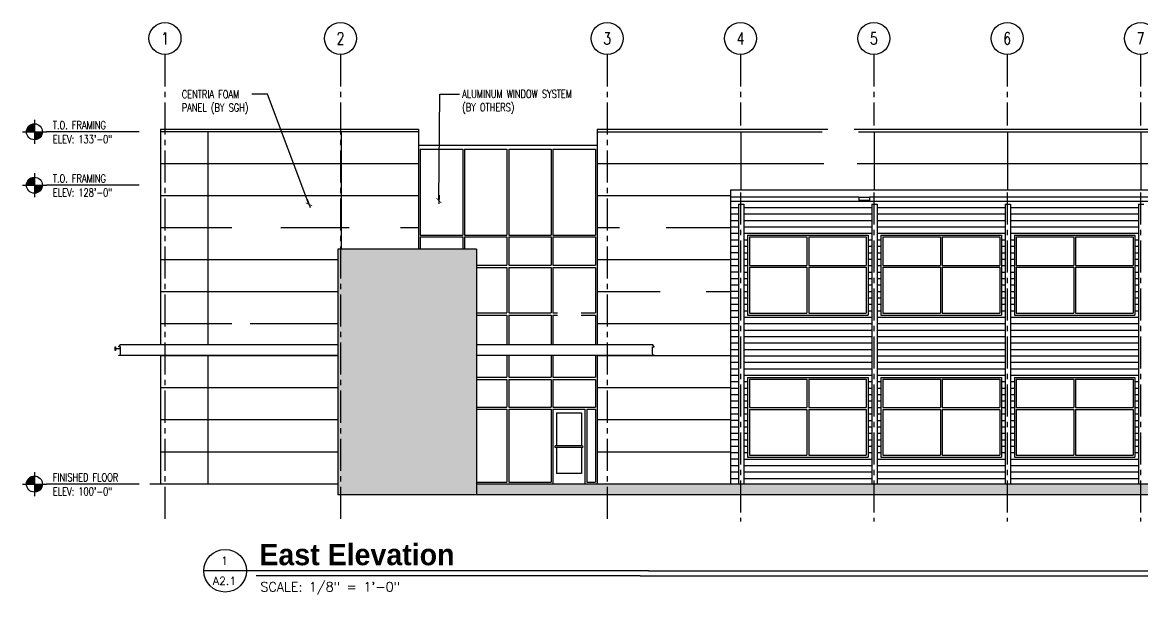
# Model space of a CAD drawing. Header units: inches. Extents: x 0 to 10293, y 0 to 4182.
# Drawn here: x 7253 to 8513, y 2339 to 2983 of the extents above; entities that cross this region are included whole.
import ezdxf
from ezdxf.enums import TextEntityAlignment as Align

# ---------------------------------------------------------------- set-up
doc = ezdxf.new("R2010")
doc.units = ezdxf.units.IN
doc.header["$LTSCALE"] = 48
doc.header["$MEASUREMENT"] = 0
doc.linetypes.add('CENTER2', pattern=[1.125, 0.75, -0.125, 0.125, -0.125])
doc.styles.add('BOLD', font='bold.shx', dxfattribs={"height": 18})
doc.styles.add('NOTATION', font='romans.shx', dxfattribs={"width": 0.75})
doc.styles.add('SIMPLEX', font='SIMPLEX.SHX')
doc.dimstyles.new('AVANT$7', dxfattribs={"dimscale": 96, "dimtxt": 0.09375, "dimasz": 0.078125, "dimexe": 0.0625, "dimexo": 0.046875, "dimgap": 0.03125, "dimtad": 0, "dimdec": 3, "dimrnd": 0.125, "dimzin": 15, "dimdsep": 46, "dimlunit": 4, "dimtxsty": 'NOTATION', "dimblk1": 'AVATICK', "dimblk2": 'AVATICK', "dimsah": 1, "dimcen": 0.0625, "dimdle": 0.09375, "dimclrd": 256, "dimclre": 256, "dimclrt": 11, "dimaunit": 1, "dimadec": 0, "dimazin": 0, "dimtfac": 1.5, "dimtdec": 3, "dimtix": 1, "dimtmove": 1, "dimatfit": 3, "dimldrblk": 'AVATICK', "dimfxl": 0, "dimtvp": 1.25, "dimfrac": 2, "dimtolj": 1, "dimtzin": 15, "dimarcsym": 0})

# ---------------------------------------------------------------- blocks, each defined once
blk = doc.blocks.new('STDTITLE')
at = {"color": 5}
blk.add_line((10.421, 0), (0, 0), dxfattribs=at)
at = {"color": 4}
blk.add_line((10.225, -0.12), (1.227, -0.12), dxfattribs=at)
at = {"color": 5}
blk.add_circle((0.5, 0), 0.5, dxfattribs=at)
at = {"color": 4, "flags": 12}
for tag, p, height, style in [('TITLE2', (1.302, 0.78), 0.5, 'BOLD'), ('TITLE1', (1.302, 0.128), 0.5, 'BOLD'), ('SCALE', (1.326, -0.486), 0.219, 'SIMPLEX')]:
    blk.add_attdef(tag, p, '', height=height, dxfattribs=dict(at, style=style))
at = {"color": 4, "style": 'SIMPLEX', "flags": 12}
for tag, p in [('INFORMATION3', (10.222, 0.791)), ('INFORMATION2', (10.222, 0.462)), ('INFORMATION1', (10.222, 0.133))]:
    blk.add_attdef(tag, text='', height=0.188, dxfattribs=at).set_placement(p, align=Align.RIGHT)
blk.add_attdef('DETNO', text='', height=0.188, dxfattribs=at).set_placement((0.484, 0.142), align=Align.CENTER)
blk.add_attdef('SHTNO', text='', height=0.188, dxfattribs=at).set_placement((0.484, -0.145), align=Align.TOP_CENTER)
blk = doc.blocks.new('AVATICK')
blk.add_line((-1, 0), (0.63, 0))
at = {"const_width": 0.141}
blk.add_lwpolyline([(0.47, 0.47), (-0.47, -0.47)], dxfattribs=at)
blk = doc.blocks.new('COLNUMC')
at = {"linetype": 'Continuous'}
blk.add_circle((0, 0), 0.5, dxfattribs=at)
at = {"linetype": 'Continuous', "style": 'SIMPLEX', "width": 0.75}
blk.add_attdef('COLUMN', text='', height=0.375, dxfattribs=at).set_placement((0, 0), align=Align.MIDDLE)
blk = doc.blocks.new('TARGET')
for p, q in [((0, 0.75), (0, -0.75)), ((-0.75, 0), (0.75, 0)), ((-0.5, 0.021), (0, 0.021)), ((-0.498, 0.042), (0, 0.042)), ((-0.496, 0.063), (0, 0.063)), ((-0.493, 0.083), (0, 0.083)), ((-0.489, 0.104), (0, 0.104)), ((-0.484, 0.125), (0, 0.125)), ((-0.478, 0.146), (0, 0.146)), ((-0.471, 0.167), (0, 0.167)), ((-0.464, 0.188), (0, 0.188)), ((-0.455, 0.208), (0, 0.208)), ((-0.444, 0.229), (0, 0.229)), ((-0.433, 0.25), (0, 0.25)), ((-0.42, 0.271), (0, 0.271)), ((-0.406, 0.292), (0, 0.292)), ((-0.39, 0.313), (0, 0.313)), ((-0.373, 0.333), (0, 0.333)), ((-0.353, 0.354), (0, 0.354)), ((-0.331, 0.375), (0, 0.375)), ((-0.305, 0.396), (0, 0.396)), ((-0.276, 0.417), (0, 0.417)), ((-0.242, 0.438), (0, 0.438)), ((-0.2, 0.458), (0, 0.458)), ((-0.143, 0.479), (0, 0.479)), ((0, 0), (0.5, 0)), ((0, 0), (0.5, 0)), ((0.5, -0.021), (0, -0.021)), ((0.498, -0.042), (0, -0.042)), ((0.496, -0.063), (0, -0.063)), ((0.493, -0.083), (0, -0.083)), ((0.489, -0.104), (0, -0.104)), ((0.484, -0.125), (0, -0.125)), ((0.478, -0.146), (0, -0.146)), ((0.471, -0.167), (0, -0.167)), ((0.464, -0.188), (0, -0.188)), ((0.455, -0.208), (0, -0.208)), ((0.444, -0.229), (0, -0.229)), ((0.433, -0.25), (0, -0.25)), ((0.42, -0.271), (0, -0.271)), ((0.406, -0.292), (0, -0.292)), ((0.39, -0.313), (0, -0.313)), ((0.373, -0.333), (0, -0.333)), ((0.353, -0.354), (0, -0.354)), ((0.331, -0.375), (0, -0.375)), ((0.305, -0.396), (0, -0.396)), ((0.276, -0.417), (0, -0.417)), ((0.242, -0.438), (0, -0.438)), ((0.2, -0.458), (0, -0.458)), ((0.143, -0.479), (0, -0.479))]:
    blk.add_line(p, q)
blk.add_circle((0, 0), 0.5)

msp = doc.modelspace()

# ---------------------------------------------------------------- hatches: boundary and pattern name
h = msp.add_hatch()
h.set_pattern_fill('AR-CONC', color=2, scale=4, style=0)
h.set_pattern_definition([(50, (7258.19, 4528.57), (28.6904, -2.51009), [3, -33]), (355, (7258.19, 4528.57), (-5.55005, 30.08769), [2.4, -26.4]), (100.4514, (7260.58, 4528.36), (23.14038, 27.57758), [2.5496, -28.04568]), (46.1842, (7258.19, 4536.57), (42.68964, -6.62076), [4.5, -49.5]), (96.6356, (7261.747, 4536.017), (37.3865, 38.9647), [3.8244, -42.0685]), (351.1842, (7258.19, 4536.57), (37.3865, 38.96474), [3.6, -39.6]), (21, (7262.19, 4534.57), (23.87628, -16.10476), [3, -33]), (326, (7262.19, 4534.57), (9.73261, 29.006), [2.4, -26.4]), (71.4514, (7264.18, 4533.227), (33.6089, 12.90122), [2.5496, -28.04568]), (37.5, (7258.189, 4528.569), (0.486394, 13.315754), [0, -26.08, 0, -26.8, 0, -26.5]), (7.5, (7258.189, 4528.569), (10.52278, 15.77647), [0, -15.28, 0, -25.48, 0, -10.1]), (327.5, (7249.269, 4528.569), (21.352897, -0.902195), [0, -10, 0, -31.2, 0, -41.4]), (317.5, (7245.27, 4528.569), (23.32745, 4.0042), [0, -13, 0, -20.72, 0, -29.4])])
h.paths.add_polyline_path([(7763.56408, 2727.29195), (7607.71408, 2727.29195), (7607.71408, 2451.29195), (9980.56408, 2451.29195), (9980.56408, 2463.29195), (7763.56408, 2463.29195)])

# ---------------------------------------------------------------- linework, layer by layer
at = {"linetype": 'CENTER2'}
for p, q in [((7413.18908, 2946.62857), (7413.18908, 2421.69661)), ((7610.56408, 2946.62857), (7610.56408, 2421.69661)), ((7910.56408, 2946.62857), (7910.56408, 2421.69661)), ((8060.56408, 2946.62857), (8060.56408, 2866.55915)), ((8210.56408, 2946.62857), (8210.56408, 2866.55915)), ((8360.56408, 2946.62857), (8360.56408, 2866.55915)), ((8510.56408, 2946.62857), (8510.56408, 2866.55915)), ((8060.56408, 2791.59051), (8060.56408, 2421.69661)), ((8210.56408, 2791.59051), (8210.56408, 2421.69661)), ((8360.56408, 2791.59051), (8360.56408, 2421.69661)), ((8510.56408, 2791.59051), (8510.56408, 2421.69661))]:
    msp.add_line(p, q, dxfattribs=at)
for p, q in [((7408.18908, 2862.62857), (7698.31408, 2862.62857)), ((7408.18908, 2862.62857), (7408.18908, 2620.13751)), ((7698.31408, 2862.62857), (7698.31408, 2727.63751)), ((7899.31408, 2862.62857), (7899.31408, 2620.13751)), ((7899.31408, 2862.62857), (8158.72541, 2862.62857)), ((8188.21486, 2862.62857), (10022.56408, 2862.62857)), ((7384.18908, 2859.63751), (7279.80665, 2859.63751)), ((7698.31408, 2859.63751), (7408.18908, 2859.63751)), ((7461.31408, 2859.63751), (7461.31408, 2620.13751)), ((7611.31408, 2859.63751), (7611.31408, 2814.13751)), ((7899.31408, 2859.63751), (8152.36494, 2859.63751)), ((8061.31408, 2794.38446), (8061.31408, 2859.63751)), ((8193.4189, 2859.63751), (10022.56408, 2859.63751)), ((8211.31408, 2794.38446), (8211.31408, 2859.63751)), ((8361.31408, 2794.38446), (8361.31408, 2859.63751)), ((8511.31408, 2794.38446), (8511.31408, 2859.63751)), ((7899.31408, 2844.41737), (7698.31408, 2844.41737)), ((7700.31408, 2840.25888), (7748.06408, 2840.25888)), ((7700.31408, 2840.25888), (7700.31408, 2743.26206)), ((7748.06408, 2840.25888), (7748.06408, 2743.26206)), ((7750.06408, 2840.25888), (7750.06408, 2743.26206)), ((7750.06408, 2840.25888), (7797.81408, 2840.25888)), ((7797.81408, 2840.25888), (7797.81408, 2743.26206)), ((7799.81408, 2840.25888), (7799.81408, 2743.26206)), ((7799.81408, 2840.25888), (7847.56408, 2840.25888)), ((7847.56408, 2840.25888), (7847.56408, 2743.26206)), ((7849.56408, 2840.25888), (7849.56408, 2743.26206)), ((7849.56408, 2840.25888), (7897.31408, 2840.25888)), ((7897.31408, 2840.25888), (7897.31408, 2743.26206)), ((7697.56408, 2823.63751), (7408.18908, 2823.63751)), ((8154.09962, 2823.63751), (7899.31408, 2823.63751)), ((8360.56408, 2823.63751), (8191.68422, 2823.63751)), ((9770.2229, 2823.63751), (8360.56408, 2823.63751)), ((7611.31408, 2814.13751), (7611.31408, 2727.63751)), ((7384.18908, 2799.63751), (7279.80665, 2799.63751)), ((7697.56408, 2787.63751), (7408.18908, 2787.63751)), ((8049.31408, 2787.63751), (7899.31408, 2787.63751)), ((8049.31408, 2794.38446), (9627.8274, 2794.38446)), ((8049.31408, 2794.38446), (8049.31408, 2463.63751)), ((8193.69992, 2786.27049), (8049.31408, 2786.27049)), ((8193.69992, 2786.27049), (8193.69992, 2782.27049)), ((8193.69992, 2786.27049), (8205.69992, 2786.27049)), ((8944.07492, 2786.27049), (8205.69992, 2786.27049)), ((8205.69992, 2786.27049), (8205.69992, 2782.27049)), ((9621.02104, 2781.37158), (8049.31408, 2781.37158)), ((8058.31408, 2774.18318), (8049.31408, 2774.18318)), ((8058.31408, 2778.13751), (8058.31408, 2463.63751)), ((8058.31408, 2778.13751), (8064.31408, 2778.13751)), ((8064.31408, 2778.13751), (8064.31408, 2463.63751)), ((8208.31408, 2774.18318), (8064.31408, 2774.18318)), ((8205.69992, 2782.27049), (8193.69992, 2782.27049)), ((8208.31408, 2778.13751), (8208.31408, 2463.63751)), ((8208.31408, 2778.13751), (8214.31408, 2778.13751)), ((8214.31408, 2778.13751), (8214.31408, 2463.63751)), ((8358.31408, 2774.12158), (8214.31408, 2774.12158)), ((8358.31408, 2778.13751), (8358.31408, 2463.63751)), ((8358.31408, 2778.13751), (8364.31408, 2778.13751)), ((8364.31408, 2778.13751), (8364.31408, 2463.63751)), ((8508.31408, 2774.12158), (8364.31408, 2774.12158)), ((8508.31408, 2778.13751), (8508.31408, 2463.63751)), ((8508.31408, 2778.13751), (8514.31408, 2778.13751)), ((8058.31408, 2766.93318), (8049.31408, 2766.93318)), ((8058.31408, 2759.68318), (8049.31408, 2759.68318)), ((8208.31408, 2766.87158), (8064.31408, 2766.87158)), ((8208.31408, 2759.62158), (8064.31408, 2759.62158)), ((8358.31408, 2766.87158), (8214.31408, 2766.87158)), ((8358.31408, 2759.62158), (8214.31408, 2759.62158)), ((8508.31408, 2766.87158), (8364.31408, 2766.87158)), ((8508.31408, 2759.62158), (8364.31408, 2759.62158)), ((7488.52839, 2751.63751), (7408.18908, 2751.63751)), ((7620.43629, 2751.63751), (7543.50259, 2751.63751)), ((7698.31408, 2751.63751), (7678.21309, 2751.63751)), ((7924.30859, 2751.63751), (7899.31408, 2751.63751)), ((8049.31408, 2751.63751), (7977.06106, 2751.63751)), ((8058.31408, 2752.43318), (8049.31408, 2752.43318)), ((8208.31408, 2752.37158), (8064.31408, 2752.37158)), ((8358.31408, 2752.37158), (8214.31408, 2752.37158)), ((8508.31408, 2752.37158), (8364.31408, 2752.37158)), ((7700.31408, 2743.26206), (7748.06408, 2743.26206)), ((7700.31408, 2741.51206), (7748.06408, 2741.51206)), ((7700.31408, 2741.51206), (7700.31408, 2727.63751)), ((7748.06408, 2741.51206), (7748.06408, 2727.63751)), ((7750.06408, 2743.26206), (7797.81408, 2743.26206)), ((7750.06408, 2741.51206), (7750.06408, 2727.63751)), ((7750.06408, 2741.51206), (7797.81408, 2741.51206)), ((7797.81408, 2741.51206), (7797.81408, 2709.76251)), ((7799.81408, 2743.26206), (7847.56408, 2743.26206)), ((7799.81408, 2741.51206), (7799.81408, 2709.76251)), ((7799.81408, 2741.51206), (7847.56408, 2741.51206)), ((7847.56408, 2741.51206), (7847.56408, 2709.76251)), ((7849.56408, 2743.26206), (7897.31408, 2743.26206)), ((7849.56408, 2741.51206), (7897.31408, 2741.51206)), ((7849.56408, 2741.51206), (7849.56408, 2709.76251)), ((7897.31408, 2741.51206), (7897.31408, 2709.76251)), ((8058.31408, 2745.18318), (8049.31408, 2745.18318)), ((8058.31408, 2737.93318), (8049.31408, 2737.93318)), ((8208.31408, 2745.12158), (8064.31408, 2745.12158)), ((8068.56408, 2737.87158), (8064.31408, 2737.87158)), ((8068.56408, 2743.3665), (8068.56408, 2653.63751)), ((8068.56408, 2743.3665), (8204.06408, 2743.3665)), ((8070.56408, 2741.38707), (8070.56408, 2709.51251)), ((8070.56408, 2741.38707), (8135.31408, 2741.38707)), ((8135.31408, 2741.38707), (8135.31408, 2709.51251)), ((8137.31408, 2741.38707), (8137.31408, 2709.51251)), ((8137.31408, 2741.38707), (8202.06408, 2741.38707)), ((8202.06408, 2741.38707), (8202.06408, 2709.51251)), ((8204.06408, 2743.3665), (8204.06408, 2653.63751)), ((8208.31408, 2737.87158), (8204.06408, 2737.87158)), ((8358.31408, 2745.12158), (8214.31408, 2745.12158)), ((8218.56408, 2737.87158), (8214.31408, 2737.87158)), ((8218.56408, 2743.3665), (8354.06408, 2743.3665)), ((8218.56408, 2743.3665), (8218.56408, 2653.63751)), ((8220.56408, 2741.38707), (8285.31408, 2741.38707)), ((8220.56408, 2741.38707), (8220.56408, 2709.51251)), ((8285.31408, 2741.38707), (8285.31408, 2709.51251)), ((8287.31408, 2741.38707), (8352.06408, 2741.38707)), ((8287.31408, 2741.38707), (8287.31408, 2709.51251)), ((8352.06408, 2741.38707), (8352.06408, 2709.51251)), ((8354.06408, 2743.3665), (8354.06408, 2653.63751)), ((8358.31408, 2737.87158), (8354.06408, 2737.87158)), ((8508.31408, 2745.12158), (8364.31408, 2745.12158)), ((8368.56408, 2737.87158), (8364.31408, 2737.87158)), ((8368.56408, 2743.3665), (8504.06408, 2743.3665)), ((8368.56408, 2743.3665), (8368.56408, 2653.63751)), ((8370.56408, 2741.38707), (8435.31408, 2741.38707)), ((8370.56408, 2741.38707), (8370.56408, 2709.51251)), ((8435.31408, 2741.38707), (8435.31408, 2709.51251)), ((8437.31408, 2741.38707), (8502.06408, 2741.38707)), ((8437.31408, 2741.38707), (8437.31408, 2709.51251)), ((8502.06408, 2741.38707), (8502.06408, 2709.51251)), ((8504.06408, 2743.3665), (8504.06408, 2653.63751)), ((8508.31408, 2737.87158), (8504.06408, 2737.87158)), ((7607.71408, 2727.63751), (7607.71408, 2451.63751)), ((7763.56408, 2727.63751), (7607.71408, 2727.63751)), ((7763.56408, 2727.63751), (7763.56408, 2451.63751)), ((8058.31408, 2730.68318), (8049.31408, 2730.68318)), ((8058.31408, 2723.43318), (8049.31408, 2723.43318)), ((8068.56408, 2730.62158), (8064.31408, 2730.62158)), ((8068.56408, 2723.37158), (8064.31408, 2723.37158)), ((8208.31408, 2730.62158), (8204.06408, 2730.62158)), ((8208.31408, 2723.37158), (8204.06408, 2723.37158)), ((8218.56408, 2730.62158), (8214.31408, 2730.62158)), ((8218.56408, 2723.37158), (8214.31408, 2723.37158)), ((8358.31408, 2730.62158), (8354.06408, 2730.62158)), ((8358.31408, 2723.37158), (8354.06408, 2723.37158)), ((8368.56408, 2730.62158), (8364.31408, 2730.62158)), ((8368.56408, 2723.37158), (8364.31408, 2723.37158)), ((8508.31408, 2730.62158), (8504.06408, 2730.62158)), ((8508.31408, 2723.37158), (8504.06408, 2723.37158)), ((7607.71408, 2715.63751), (7408.18908, 2715.63751)), ((7763.56408, 2709.76251), (7797.81408, 2709.76251)), ((7799.81408, 2709.76251), (7847.56408, 2709.76251)), ((7849.56408, 2709.76251), (7897.31408, 2709.76251)), ((8049.31408, 2715.63751), (7899.31408, 2715.63751)), ((8058.31408, 2716.18318), (8049.31408, 2716.18318)), ((8068.56408, 2716.12158), (8064.31408, 2716.12158)), ((8070.56408, 2709.51251), (8135.31408, 2709.51251)), ((8137.31408, 2709.51251), (8202.06408, 2709.51251)), ((8208.31408, 2716.12158), (8204.06408, 2716.12158)), ((8218.56408, 2716.12158), (8214.31408, 2716.12158)), ((8220.56408, 2709.51251), (8285.31408, 2709.51251)), ((8287.31408, 2709.51251), (8352.06408, 2709.51251)), ((8358.31408, 2716.12158), (8354.06408, 2716.12158)), ((8368.56408, 2716.12158), (8364.31408, 2716.12158)), ((8370.56408, 2709.51251), (8435.31408, 2709.51251)), ((8437.31408, 2709.51251), (8502.06408, 2709.51251)), ((8508.31408, 2716.12158), (8504.06408, 2716.12158)), ((7763.56408, 2707.26251), (7797.81408, 2707.26251)), ((7797.81408, 2707.26251), (7797.81408, 2656.13987)), ((7799.81408, 2707.26251), (7799.81408, 2656.13987)), ((7799.81408, 2707.26251), (7847.56408, 2707.26251)), ((7847.56408, 2707.26251), (7847.56408, 2656.13987)), ((7849.56408, 2707.26251), (7849.56408, 2656.13987)), ((7849.56408, 2707.26251), (7897.31408, 2707.26251)), ((7897.31408, 2707.26251), (7897.31408, 2656.13987)), ((8058.31408, 2708.93318), (8049.31408, 2708.93318)), ((8058.31408, 2701.68318), (8049.31408, 2701.68318)), ((8068.56408, 2708.87158), (8064.31408, 2708.87158)), ((8068.56408, 2701.62158), (8064.31408, 2701.62158)), ((8070.56408, 2707.53307), (8135.31408, 2707.53307)), ((8070.56408, 2707.53307), (8070.56408, 2655.61694)), ((8135.31408, 2707.53307), (8135.31408, 2655.61694)), ((8137.31408, 2707.53307), (8202.06408, 2707.53307)), ((8137.31408, 2707.53307), (8137.31408, 2655.61694)), ((8202.06408, 2707.53307), (8202.06408, 2655.61694)), ((8208.31408, 2708.87158), (8204.06408, 2708.87158)), ((8208.31408, 2701.62158), (8204.06408, 2701.62158)), ((8218.56408, 2708.87158), (8214.31408, 2708.87158)), ((8218.56408, 2701.62158), (8214.31408, 2701.62158)), ((8220.56408, 2707.53307), (8285.31408, 2707.53307)), ((8220.56408, 2707.53307), (8220.56408, 2655.61694)), ((8285.31408, 2707.53307), (8285.31408, 2655.61694)), ((8287.31408, 2707.53307), (8287.31408, 2655.61694)), ((8287.31408, 2707.53307), (8352.06408, 2707.53307)), ((8352.06408, 2707.53307), (8352.06408, 2655.61694)), ((8358.31408, 2708.87158), (8354.06408, 2708.87158)), ((8358.31408, 2701.62158), (8354.06408, 2701.62158)), ((8368.56408, 2708.87158), (8364.31408, 2708.87158)), ((8368.56408, 2701.62158), (8364.31408, 2701.62158)), ((8370.56408, 2707.53307), (8435.31408, 2707.53307)), ((8370.56408, 2707.53307), (8370.56408, 2655.61694)), ((8435.31408, 2707.53307), (8435.31408, 2655.61694)), ((8437.31408, 2707.53307), (8437.31408, 2655.61694)), ((8437.31408, 2707.53307), (8502.06408, 2707.53307)), ((8502.06408, 2707.53307), (8502.06408, 2655.61694)), ((8508.31408, 2708.87158), (8504.06408, 2708.87158)), ((8508.31408, 2701.62158), (8504.06408, 2701.62158)), ((8058.31408, 2694.43318), (8049.31408, 2694.43318)), ((8058.31408, 2687.18318), (8049.31408, 2687.18318)), ((8068.56408, 2694.37158), (8064.31408, 2694.37158)), ((8068.56408, 2687.12158), (8064.31408, 2687.12158)), ((8208.31408, 2694.37158), (8204.06408, 2694.37158)), ((8208.31408, 2687.12158), (8204.06408, 2687.12158)), ((8218.56408, 2694.37158), (8214.31408, 2694.37158)), ((8218.56408, 2687.12158), (8214.31408, 2687.12158)), ((8358.31408, 2694.37158), (8354.06408, 2694.37158)), ((8358.31408, 2687.12158), (8354.06408, 2687.12158)), ((8368.56408, 2694.37158), (8364.31408, 2694.37158)), ((8368.56408, 2687.12158), (8364.31408, 2687.12158)), ((8508.31408, 2694.37158), (8504.06408, 2694.37158)), ((8508.31408, 2687.12158), (8504.06408, 2687.12158)), ((7607.71408, 2679.63751), (7408.18908, 2679.63751)), ((7969.99835, 2679.63751), (7899.31408, 2679.63751)), ((8049.31408, 2679.63751), (8021.97352, 2679.63751)), ((8058.31408, 2679.93318), (8049.31408, 2679.93318)), ((8058.31408, 2672.68318), (8049.31408, 2672.68318)), ((8068.56408, 2679.87158), (8064.31408, 2679.87158)), ((8068.56408, 2672.62158), (8064.31408, 2672.62158)), ((8208.31408, 2679.87158), (8204.06408, 2679.87158)), ((8208.31408, 2672.62158), (8204.06408, 2672.62158)), ((8218.56408, 2679.87158), (8214.31408, 2679.87158)), ((8218.56408, 2672.62158), (8214.31408, 2672.62158)), ((8358.31408, 2679.87158), (8354.06408, 2679.87158)), ((8358.31408, 2672.62158), (8354.06408, 2672.62158)), ((8368.56408, 2679.87158), (8364.31408, 2679.87158)), ((8368.56408, 2672.62158), (8364.31408, 2672.62158)), ((8508.31408, 2679.87158), (8504.06408, 2679.87158)), ((8508.31408, 2672.62158), (8504.06408, 2672.62158)), ((8058.31408, 2665.43318), (8049.31408, 2665.43318)), ((8068.56408, 2665.37158), (8064.31408, 2665.37158)), ((8208.31408, 2665.37158), (8204.06408, 2665.37158)), ((8218.56408, 2665.37158), (8214.31408, 2665.37158)), ((8358.31408, 2665.37158), (8354.06408, 2665.37158)), ((8368.56408, 2665.37158), (8364.31408, 2665.37158)), ((8508.31408, 2665.37158), (8504.06408, 2665.37158)), ((7763.56408, 2656.13987), (7797.81408, 2656.13987)), ((7763.56408, 2653.63987), (7797.81408, 2653.63987)), ((7797.81408, 2653.63987), (7797.81408, 2620.13751)), ((7799.81408, 2656.13987), (7847.56408, 2656.13987)), ((7799.81408, 2653.63987), (7799.81408, 2620.13751)), ((7799.81408, 2653.63987), (7847.56408, 2653.63987)), ((7847.56408, 2653.63987), (7847.56408, 2620.13751)), ((7849.56408, 2656.13987), (7854.66253, 2656.13987)), ((7849.56408, 2653.63987), (7849.56408, 2620.13751)), ((7849.56408, 2653.63987), (7854.66253, 2653.63987)), ((7881.33328, 2656.13987), (7897.31408, 2656.13987)), ((7881.33328, 2653.63987), (7897.31408, 2653.63987)), ((7897.31408, 2653.63987), (7897.31408, 2620.13751)), ((8058.31408, 2658.18318), (8049.31408, 2658.18318)), ((8058.31408, 2650.93318), (8049.31408, 2650.93318)), ((8068.56408, 2658.12158), (8064.31408, 2658.12158)), ((8208.31408, 2650.87158), (8064.31408, 2650.87158)), ((8068.56408, 2653.63751), (8204.06408, 2653.63751)), ((8070.56408, 2655.61694), (8135.31408, 2655.61694)), ((8137.31408, 2655.61694), (8202.06408, 2655.61694)), ((8208.31408, 2658.12158), (8204.06408, 2658.12158)), ((8218.56408, 2658.12158), (8214.31408, 2658.12158)), ((8358.31408, 2650.87158), (8214.31408, 2650.87158)), ((8218.56408, 2653.63751), (8354.06408, 2653.63751)), ((8220.56408, 2655.61694), (8285.31408, 2655.61694)), ((8287.31408, 2655.61694), (8352.06408, 2655.61694)), ((8358.31408, 2658.12158), (8354.06408, 2658.12158)), ((8368.56408, 2658.12158), (8364.31408, 2658.12158)), ((8508.31408, 2650.87158), (8364.31408, 2650.87158)), ((8368.56408, 2653.63751), (8504.06408, 2653.63751)), ((8370.56408, 2655.61694), (8435.31408, 2655.61694)), ((8437.31408, 2655.61694), (8502.06408, 2655.61694)), ((8508.31408, 2658.12158), (8504.06408, 2658.12158)), ((7488.37695, 2643.63751), (7408.18908, 2643.63751)), ((7607.71408, 2643.63751), (7508.93746, 2643.63751)), ((8049.31408, 2643.63751), (7899.31408, 2643.63751)), ((8058.31408, 2643.68318), (8049.31408, 2643.68318)), ((8058.31408, 2636.43318), (8049.31408, 2636.43318)), ((8208.31408, 2643.62158), (8064.31408, 2643.62158)), ((8208.31408, 2636.37158), (8064.31408, 2636.37158)), ((8358.31408, 2643.62158), (8214.31408, 2643.62158)), ((8358.31408, 2636.37158), (8214.31408, 2636.37158)), ((8508.31408, 2643.62158), (8364.31408, 2643.62158)), ((8508.31408, 2636.37158), (8364.31408, 2636.37158)), ((8058.31408, 2629.18318), (8049.31408, 2629.18318)), ((8058.31408, 2621.93318), (8049.31408, 2621.93318)), ((8208.31408, 2629.12158), (8064.31408, 2629.12158)), ((8208.31408, 2621.87158), (8064.31408, 2621.87158)), ((8358.31408, 2629.12158), (8214.31408, 2629.12158)), ((8358.31408, 2621.87158), (8214.31408, 2621.87158)), ((8508.31408, 2629.12158), (8364.31408, 2629.12158)), ((8508.31408, 2621.87158), (8364.31408, 2621.87158)), ((7357.28479, 2613.76126), (7357.28479, 2617.76126)), ((7357.28479, 2617.76126), (7357.56479, 2617.76126)), ((7357.56479, 2613.76126), (7357.28479, 2613.76126)), ((7357.56479, 2617.76126), (7357.56479, 2616.07751)), ((7357.56479, 2615.44501), (7357.56479, 2613.76126)), ((7357.76604, 2615.87626), (7362.83354, 2615.87626)), ((7362.83354, 2615.64626), (7357.76604, 2615.64626)), ((7361.42979, 2618.13751), (7361.80895, 2618.13751)), ((7361.42979, 2617.92751), (7361.42979, 2618.13751)), ((7361.42979, 2618.13751), (7361.42979, 2618.13751)), ((7363.14854, 2617.92751), (7361.42979, 2617.92751)), ((7361.42979, 2608.26751), (7361.42979, 2608.47751)), ((7361.42979, 2608.47751), (7363.14854, 2608.47751)), ((7365.38979, 2608.26751), (7361.42979, 2608.26751)), ((7361.80895, 2618.13751), (7362.63674, 2620.13751)), ((7607.71408, 2620.13751), (7362.63674, 2620.13751)), ((7363.03479, 2616.07751), (7363.03479, 2617.76126)), ((7363.03479, 2617.76126), (7363.31479, 2617.76126)), ((7363.03479, 2613.76126), (7363.03479, 2615.44501)), ((7363.31479, 2613.76126), (7363.03479, 2613.76126)), ((7363.31479, 2617.76126), (7363.31479, 2617.76126)), ((7363.31479, 2608.64376), (7363.31479, 2613.76126)), ((7607.71408, 2608.26751), (7365.38979, 2608.26751)), ((7408.18908, 2608.26751), (7408.18908, 2463.63751)), ((7461.31408, 2608.26751), (7461.31408, 2463.63751)), ((7962.07784, 2620.13751), (7763.56408, 2620.13751)), ((7959.32479, 2608.26751), (7763.56408, 2608.26751)), ((7797.81408, 2608.26751), (7797.81408, 2583.63706)), ((7799.81408, 2608.26751), (7799.81408, 2583.63706)), ((7847.56408, 2608.26751), (7847.56408, 2583.63706)), ((7849.56408, 2608.26751), (7849.56408, 2583.63706)), ((7897.31408, 2608.26751), (7897.31408, 2583.63706)), ((7899.31408, 2608.26751), (7899.31408, 2463.63751)), ((7959.32479, 2608.26751), (7963.28479, 2608.26751)), ((7961.39979, 2608.64376), (7961.39979, 2617.76126)), ((7961.39979, 2617.76126), (7961.39979, 2617.76126)), ((7961.56604, 2617.92751), (7963.28479, 2617.92751)), ((7963.28479, 2608.47751), (7961.56604, 2608.47751)), ((7962.90563, 2618.13751), (7962.07784, 2620.13751)), ((7963.28479, 2618.13751), (7962.90563, 2618.13751)), ((7963.28479, 2618.13751), (7963.28479, 2618.13751)), ((7963.28479, 2617.92751), (7963.28479, 2618.13751)), ((7963.28479, 2608.26751), (7963.28479, 2608.47751)), ((8058.31408, 2614.68318), (8049.31408, 2614.68318)), ((8208.31408, 2614.62158), (8064.31408, 2614.62158)), ((8358.31408, 2614.62158), (8214.31408, 2614.62158)), ((8508.31408, 2614.62158), (8364.31408, 2614.62158)), ((7607.71408, 2607.63751), (7408.93908, 2607.63751)), ((8049.31408, 2607.63751), (7899.31408, 2607.63751)), ((8058.31408, 2607.43318), (8049.31408, 2607.43318)), ((8058.31408, 2600.18318), (8049.31408, 2600.18318)), ((8208.31408, 2607.37158), (8064.31408, 2607.37158)), ((8208.31408, 2600.12158), (8064.31408, 2600.12158)), ((8358.31408, 2607.37158), (8214.31408, 2607.37158)), ((8358.31408, 2600.12158), (8214.31408, 2600.12158)), ((8508.31408, 2607.37158), (8364.31408, 2607.37158)), ((8508.31408, 2600.12158), (8364.31408, 2600.12158)), ((7763.56408, 2583.63706), (7797.81408, 2583.63706)), ((7799.81408, 2583.63706), (7847.56408, 2583.63706)), ((7849.56408, 2583.63706), (7897.31408, 2583.63706)), ((8058.31408, 2592.93318), (8049.31408, 2592.93318)), ((8058.31408, 2585.68318), (8049.31408, 2585.68318)), ((8208.31408, 2592.87158), (8064.31408, 2592.87158)), ((8208.31408, 2585.62158), (8064.31408, 2585.62158)), ((8068.56408, 2583.38707), (8068.56408, 2494.01981)), ((8068.56408, 2583.38707), (8204.06408, 2583.38707)), ((8204.06408, 2583.38707), (8204.06408, 2494.01981)), ((8358.31408, 2592.87158), (8214.31408, 2592.87158)), ((8358.31408, 2585.62158), (8214.31408, 2585.62158)), ((8218.56408, 2583.38707), (8354.06408, 2583.38707)), ((8218.56408, 2583.38707), (8218.56408, 2494.01981)), ((8354.06408, 2583.38707), (8354.06408, 2494.01981)), ((8508.31408, 2592.87158), (8364.31408, 2592.87158)), ((8508.31408, 2585.62158), (8364.31408, 2585.62158)), ((8368.56408, 2583.38707), (8504.06408, 2583.38707)), ((8368.56408, 2583.38707), (8368.56408, 2494.01981)), ((8504.06408, 2583.38707), (8504.06408, 2494.01981)), ((7607.71408, 2571.63751), (7408.18908, 2571.63751)), ((7763.56408, 2581.13706), (7797.81408, 2581.13706)), ((7797.81408, 2581.13706), (7797.81408, 2550.13751)), ((7799.81408, 2581.13706), (7799.81408, 2550.13751)), ((7799.81408, 2581.13706), (7847.56408, 2581.13706)), ((7847.56408, 2581.13706), (7847.56408, 2550.13751)), ((7849.56408, 2581.13706), (7849.56408, 2550.13751)), ((7849.56408, 2581.13706), (7897.31408, 2581.13706)), ((7897.31408, 2581.13706), (7897.31408, 2550.13751)), ((8049.31408, 2571.63751), (7899.31408, 2571.63751)), ((8058.31408, 2578.43318), (8049.31408, 2578.43318)), ((8058.31408, 2571.18318), (8049.31408, 2571.18318)), ((8068.56408, 2578.37158), (8064.31408, 2578.37158)), ((8068.56408, 2571.12158), (8064.31408, 2571.12158)), ((8070.56408, 2581.40763), (8135.31408, 2581.40763)), ((8070.56408, 2581.40763), (8070.56408, 2549.51251)), ((8135.31408, 2581.40763), (8135.31408, 2549.51251)), ((8137.31408, 2581.40763), (8202.06408, 2581.40763)), ((8137.31408, 2581.40763), (8137.31408, 2549.51251)), ((8202.06408, 2581.40763), (8202.06408, 2549.51251)), ((8208.31408, 2578.37158), (8204.06408, 2578.37158)), ((8208.31408, 2571.12158), (8204.06408, 2571.12158)), ((8218.56408, 2578.37158), (8214.31408, 2578.37158)), ((8218.56408, 2571.12158), (8214.31408, 2571.12158)), ((8220.56408, 2581.40763), (8285.31408, 2581.40763)), ((8220.56408, 2581.40763), (8220.56408, 2549.51251)), ((8285.31408, 2581.40763), (8285.31408, 2549.51251)), ((8287.31408, 2581.40763), (8352.06408, 2581.40763)), ((8287.31408, 2581.40763), (8287.31408, 2549.51251)), ((8352.06408, 2581.40763), (8352.06408, 2549.51251)), ((8358.31408, 2578.37158), (8354.06408, 2578.37158)), ((8358.31408, 2571.12158), (8354.06408, 2571.12158)), ((8368.56408, 2578.37158), (8364.31408, 2578.37158)), ((8368.56408, 2571.12158), (8364.31408, 2571.12158)), ((8370.56408, 2581.40763), (8435.31408, 2581.40763)), ((8370.56408, 2581.40763), (8370.56408, 2549.51251)), ((8435.31408, 2581.40763), (8435.31408, 2549.51251)), ((8437.31408, 2581.40763), (8502.06408, 2581.40763)), ((8437.31408, 2581.40763), (8437.31408, 2549.51251)), ((8502.06408, 2581.40763), (8502.06408, 2549.51251)), ((8508.31408, 2578.37158), (8504.06408, 2578.37158)), ((8508.31408, 2571.12158), (8504.06408, 2571.12158)), ((8058.31408, 2563.93318), (8049.31408, 2563.93318)), ((8068.56408, 2563.87158), (8064.31408, 2563.87158)), ((8208.31408, 2563.87158), (8204.06408, 2563.87158)), ((8218.56408, 2563.87158), (8214.31408, 2563.87158)), ((8358.31408, 2563.87158), (8354.06408, 2563.87158)), ((8368.56408, 2563.87158), (8364.31408, 2563.87158)), ((8508.31408, 2563.87158), (8504.06408, 2563.87158)), ((7763.56408, 2550.13751), (7797.81408, 2550.13751)), ((7763.56408, 2547.62251), (7797.81408, 2547.62251)), ((7797.81408, 2547.62251), (7797.81408, 2465.76137)), ((7799.81408, 2550.13751), (7847.56408, 2550.13751)), ((7799.81408, 2547.62251), (7799.81408, 2465.76137)), ((7799.81408, 2547.62251), (7847.56408, 2547.62251)), ((7847.56408, 2547.62251), (7847.56408, 2465.76137)), ((7849.56408, 2550.13751), (7897.31408, 2550.13751)), ((7849.56408, 2547.62251), (7849.56408, 2463.63751)), ((7849.56408, 2547.62251), (7885.56408, 2547.62251)), ((7885.56408, 2547.62251), (7885.56408, 2463.63751)), ((7887.56408, 2547.62251), (7887.56408, 2465.76137)), ((7887.56408, 2547.62251), (7897.31408, 2547.62251)), ((7897.31408, 2547.62251), (7897.31408, 2465.76137)), ((8058.31408, 2556.68318), (8049.31408, 2556.68318)), ((8058.31408, 2549.43318), (8049.31408, 2549.43318)), ((8068.56408, 2556.62158), (8064.31408, 2556.62158)), ((8068.56408, 2549.37158), (8064.31408, 2549.37158)), ((8070.56408, 2549.51251), (8135.31408, 2549.51251)), ((8070.56408, 2547.53307), (8070.56408, 2495.99925)), ((8070.56408, 2547.53307), (8135.31408, 2547.53307)), ((8135.31408, 2547.53307), (8135.31408, 2495.99925)), ((8137.31408, 2549.51251), (8202.06408, 2549.51251)), ((8137.31408, 2547.53307), (8137.31408, 2495.99925)), ((8137.31408, 2547.53307), (8202.06408, 2547.53307)), ((8202.06408, 2547.53307), (8202.06408, 2495.99925)), ((8208.31408, 2556.62158), (8204.06408, 2556.62158)), ((8208.31408, 2549.37158), (8204.06408, 2549.37158)), ((8218.56408, 2556.62158), (8214.31408, 2556.62158)), ((8218.56408, 2549.37158), (8214.31408, 2549.37158)), ((8220.56408, 2549.51251), (8285.31408, 2549.51251)), ((8220.56408, 2547.53307), (8285.31408, 2547.53307)), ((8220.56408, 2547.53307), (8220.56408, 2495.99925)), ((8285.31408, 2547.53307), (8285.31408, 2495.99925)), ((8287.31408, 2549.51251), (8352.06408, 2549.51251)), ((8287.31408, 2547.53307), (8352.06408, 2547.53307)), ((8287.31408, 2547.53307), (8287.31408, 2495.99925)), ((8352.06408, 2547.53307), (8352.06408, 2495.99925)), ((8358.31408, 2556.62158), (8354.06408, 2556.62158)), ((8358.31408, 2549.37158), (8354.06408, 2549.37158)), ((8368.56408, 2556.62158), (8364.31408, 2556.62158)), ((8368.56408, 2549.37158), (8364.31408, 2549.37158)), ((8370.56408, 2549.51251), (8435.31408, 2549.51251)), ((8370.56408, 2547.53307), (8435.31408, 2547.53307)), ((8370.56408, 2547.53307), (8370.56408, 2495.99925)), ((8435.31408, 2547.53307), (8435.31408, 2495.99925)), ((8437.31408, 2549.51251), (8502.06408, 2549.51251)), ((8437.31408, 2547.53307), (8502.06408, 2547.53307)), ((8437.31408, 2547.53307), (8437.31408, 2495.99925)), ((8502.06408, 2547.53307), (8502.06408, 2495.99925)), ((8508.31408, 2556.62158), (8504.06408, 2556.62158)), ((8508.31408, 2549.37158), (8504.06408, 2549.37158)), ((7607.71408, 2535.63751), (7408.18908, 2535.63751)), ((7853.56408, 2543.62251), (7853.56408, 2506.63751)), ((7853.56408, 2543.62251), (7881.56408, 2543.62251)), ((7881.56408, 2543.62251), (7881.56408, 2506.63751)), ((8049.31408, 2535.63751), (7899.31408, 2535.63751)), ((8058.31408, 2542.18318), (8049.31408, 2542.18318)), ((8058.31408, 2534.93318), (8049.31408, 2534.93318)), ((8068.56408, 2542.12158), (8064.31408, 2542.12158)), ((8068.56408, 2534.87158), (8064.31408, 2534.87158)), ((8208.31408, 2542.12158), (8204.06408, 2542.12158)), ((8208.31408, 2534.87158), (8204.06408, 2534.87158)), ((8218.56408, 2542.12158), (8214.31408, 2542.12158)), ((8218.56408, 2534.87158), (8214.31408, 2534.87158)), ((8358.31408, 2542.12158), (8354.06408, 2542.12158)), ((8358.31408, 2534.87158), (8354.06408, 2534.87158)), ((8368.56408, 2542.12158), (8364.31408, 2542.12158)), ((8368.56408, 2534.87158), (8364.31408, 2534.87158)), ((8508.31408, 2542.12158), (8504.06408, 2542.12158)), ((8508.31408, 2534.87158), (8504.06408, 2534.87158)), ((8058.31408, 2527.68318), (8049.31408, 2527.68318)), ((8058.31408, 2520.43318), (8049.31408, 2520.43318)), ((8068.56408, 2527.62158), (8064.31408, 2527.62158)), ((8068.56408, 2520.37158), (8064.31408, 2520.37158)), ((8208.31408, 2527.62158), (8204.06408, 2527.62158)), ((8208.31408, 2520.37158), (8204.06408, 2520.37158)), ((8218.56408, 2527.62158), (8214.31408, 2527.62158)), ((8218.56408, 2520.37158), (8214.31408, 2520.37158)), ((8358.31408, 2527.62158), (8354.06408, 2527.62158)), ((8358.31408, 2520.37158), (8354.06408, 2520.37158)), ((8368.56408, 2527.62158), (8364.31408, 2527.62158)), ((8368.56408, 2520.37158), (8364.31408, 2520.37158)), ((8508.31408, 2527.62158), (8504.06408, 2527.62158)), ((8508.31408, 2520.37158), (8504.06408, 2520.37158)), ((8058.31408, 2513.18318), (8049.31408, 2513.18318)), ((8068.56408, 2513.12158), (8064.31408, 2513.12158)), ((8208.31408, 2513.12158), (8204.06408, 2513.12158)), ((8218.56408, 2513.12158), (8214.31408, 2513.12158)), ((8358.31408, 2513.12158), (8354.06408, 2513.12158)), ((8368.56408, 2513.12158), (8364.31408, 2513.12158)), ((8508.31408, 2513.12158), (8504.06408, 2513.12158)), ((7607.71408, 2499.63751), (7408.18908, 2499.63751)), ((7851.56408, 2505.63751), (7851.56408, 2505.63751)), ((7882.56408, 2506.63751), (7852.56408, 2506.63751)), ((7882.56408, 2504.63751), (7852.56408, 2504.63751)), ((7853.56408, 2504.63751), (7853.56408, 2475.63751)), ((7881.56408, 2504.63751), (7881.56408, 2475.63751)), ((7883.56408, 2505.63751), (7883.56408, 2505.63751)), ((8049.31408, 2499.63751), (7899.31408, 2499.63751)), ((8058.31408, 2505.93318), (8049.31408, 2505.93318)), ((8058.31408, 2498.68318), (8049.31408, 2498.68318)), ((8068.56408, 2505.87158), (8064.31408, 2505.87158)), ((8068.56408, 2498.62158), (8064.31408, 2498.62158)), ((8070.56408, 2495.99925), (8135.31408, 2495.99925)), ((8137.31408, 2495.99925), (8202.06408, 2495.99925)), ((8208.31408, 2505.87158), (8204.06408, 2505.87158)), ((8208.31408, 2498.62158), (8204.06408, 2498.62158)), ((8218.56408, 2505.87158), (8214.31408, 2505.87158)), ((8218.56408, 2498.62158), (8214.31408, 2498.62158)), ((8220.56408, 2495.99925), (8285.31408, 2495.99925)), ((8287.31408, 2495.99925), (8352.06408, 2495.99925)), ((8358.31408, 2505.87158), (8354.06408, 2505.87158)), ((8358.31408, 2498.62158), (8354.06408, 2498.62158)), ((8368.56408, 2505.87158), (8364.31408, 2505.87158)), ((8368.56408, 2498.62158), (8364.31408, 2498.62158)), ((8370.56408, 2495.99925), (8435.31408, 2495.99925)), ((8437.31408, 2495.99925), (8502.06408, 2495.99925)), ((8508.31408, 2505.87158), (8504.06408, 2505.87158)), ((8508.31408, 2498.62158), (8504.06408, 2498.62158)), ((8058.31408, 2491.43318), (8049.31408, 2491.43318)), ((8058.31408, 2484.18318), (8049.31408, 2484.18318)), ((8208.31408, 2491.37158), (8064.31408, 2491.37158)), ((8208.31408, 2484.12158), (8064.31408, 2484.12158)), ((8068.56408, 2494.01981), (8204.06408, 2494.01981)), ((8358.31408, 2491.37158), (8214.31408, 2491.37158)), ((8358.31408, 2484.12158), (8214.31408, 2484.12158)), ((8218.56408, 2494.01981), (8354.06408, 2494.01981)), ((8508.31408, 2491.37158), (8364.31408, 2491.37158)), ((8508.31408, 2484.12158), (8364.31408, 2484.12158)), ((8368.56408, 2494.01981), (8504.06408, 2494.01981)), ((7881.56408, 2475.63751), (7853.56408, 2475.63751)), ((8058.31408, 2476.93318), (8049.31408, 2476.93318)), ((8058.31408, 2469.62158), (8049.31408, 2469.62158)), ((8208.31408, 2476.87158), (8064.31408, 2476.87158)), ((8208.31408, 2469.62158), (8064.31408, 2469.62158)), ((8358.31408, 2476.87158), (8214.31408, 2476.87158)), ((8358.31408, 2469.62158), (8214.31408, 2469.62158)), ((8508.31408, 2476.87158), (8364.31408, 2476.87158)), ((8508.31408, 2469.62158), (8364.31408, 2469.62158)), ((7384.18908, 2463.63751), (7279.80665, 2463.63751)), ((7607.71408, 2463.63751), (7396.18908, 2463.63751)), ((7763.56408, 2465.76137), (7797.81408, 2465.76137)), ((10131.31408, 2463.63751), (7763.56408, 2463.63751)), ((7799.81408, 2465.76137), (7847.56408, 2465.76137)), ((7887.56408, 2465.76137), (7897.31408, 2465.76137)), ((10131.31408, 2451.63751), (7607.71408, 2451.63751))]:
    msp.add_line(p, q)
for centre, radius, start, end in [((7357.76604, 2616.07751), 0.20125, 180, 270), ((7357.76604, 2615.44501), 0.20125, 90, 180), ((7362.83354, 2616.07751), 0.20125, 270, 0), ((7362.83354, 2615.44501), 0.20125, 0, 90), ((7363.14854, 2617.76126), 0.16625, 0, 90), ((7363.14854, 2608.64376), 0.16625, 270, 0), ((7961.56604, 2617.76126), 0.16625, 90, 180), ((7961.56604, 2608.64376), 0.16625, 180, 270), ((7852.56408, 2505.63751), 1, 90, 180), ((7852.56408, 2505.63751), 1, 180, 270), ((7882.56408, 2505.63751), 1, 0, 90), ((7882.56408, 2505.63751), 1, 270, 0)]:
    msp.add_arc(centre, radius, start, end)
at = {"layer": 'Defpoints'}
for p, q in [((7947.70557, 2360.42464), (10051.52727, 2360.42464)), ((7957.1281, 2366.17692), (10060.9498, 2366.17692))]:
    msp.add_line(p, q, dxfattribs=at)

# ---------------------------------------------------------------- block references
at = {"xscale": 36, "yscale": 36, "zscale": 36}
for p, values in [((7413.18908, 2964.62857), {'COLUMN': '1'}), ((7610.56408, 2964.62857), {'COLUMN': '2'}), ((7910.56408, 2964.62857), {'COLUMN': '3'}), ((8060.56408, 2964.62857), {'COLUMN': '4'}), ((8210.56408, 2964.62857), {'COLUMN': '5'}), ((8360.56408, 2964.62857), {'COLUMN': '6'}), ((8510.56408, 2964.62857), {'COLUMN': '7'})]:
    msp.add_blockref('COLNUMC', p, dxfattribs=at).add_auto_attribs(values)
at = {"xscale": 18, "yscale": 18, "zscale": 18}
for p in [(7266.30665, 2859.63751), (7266.30665, 2799.63751), (7266.30665, 2463.63751)]:
    msp.add_blockref('TARGET', p, dxfattribs=at)
at = {"layer": 'Defpoints'}
ref = msp.add_blockref('STDTITLE', (7456.89826, 2366.17692), dxfattribs=dict(at, xscale=48, yscale=48, zscale=48))
ref.add_attrib('DETNO', '1', dxfattribs={"layer": '0', "color": 4, "height": 9.0036, "style": 'SIMPLEX', "flags": 12}).set_placement((7480.15139, 2372.96915), align=Align.CENTER)
ref.add_attrib('SHTNO', 'A2.1', dxfattribs={"layer": '0', "color": 4, "height": 9.0036, "style": 'SIMPLEX', "flags": 12}).set_placement((7480.15139, 2359.20473), align=Align.TOP_CENTER)
ref.add_attrib('TITLE1', 'East Elevation', (7519.38423, 2372.33899), dxfattribs={"layer": '0', "color": 4, "height": 24.0096, "style": 'BOLD', "flags": 12})
ref.add_attrib('SCALE', 'SCALE: 1/8" = 1\'-0"', (7520.5326, 2342.84735), dxfattribs={"layer": '0', "color": 4, "height": 10.5042, "style": 'SIMPLEX', "flags": 12})

# ---------------------------------------------------------------- texts
at = {"char_height": 9, "attachment_point": 1, "style": 'NOTATION'}
for s, insert, width in [('CENTRIA FOAM\\PPANEL (BY SGH)', (7432.15982, 2906.30542), 139.1875), ('{\\Fsimplex.shx|c1;ALUMINUM WINDOW SYSTEM\\P}(BY OTHERS)', (7747.47571, 2906.70906), 164.3125), ('T.O. FRAMING', (7287.13769, 2871.63127), 112.1875), ('ELEV: 133\'-0"', (7287.13769, 2855.77883), 112.1875), ('T.O. FRAMING', (7287.13769, 2811.63127), 112.1875), ('ELEV: 128\'-0"', (7287.13769, 2795.77883), 112.1875), ('FINISHED FLOOR', (7287.13769, 2475.63127), 112.1875), ('ELEV: 100\'-0"', (7287.13769, 2459.77883), 112.1875)]:
    msp.add_mtext(s, dxfattribs=dict(at, insert=insert, width=width))

# ---------------------------------------------------------------- leaders
for points in [[(7575.11418, 2778.13751), (7528.47129, 2901.88739), (7510.92142, 2901.88739)], [(7721.35362, 2782.31908), (7722.51838, 2901.88739), (7744.33377, 2901.88739)]]:
    msp.add_leader(points, dimstyle='AVANT$7', override={"dimscale": 24, "dimasz": 0.25})

doc.saveas('drawing.dxf')
